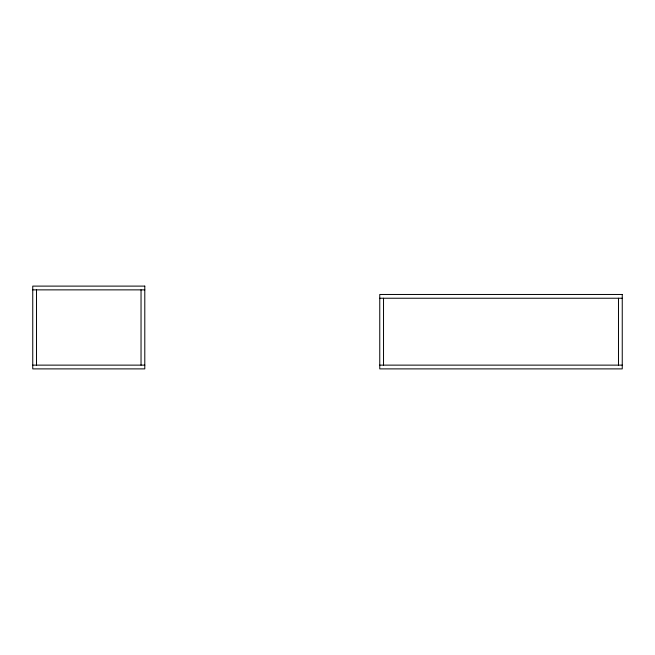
<?xml version="1.0" encoding="UTF-8"?>
<svg xmlns="http://www.w3.org/2000/svg" width="655" height="655" viewBox="0 0 655 655"><rect width="100%" height="100%" fill="white"/><g stroke="black" fill="none" stroke-linecap="round" stroke-linejoin="round"><path stroke-width="0.98" d="M32.75 289.87L144.796 289.87M379.761 298.238L622.25 298.238M32.75 365.13L144.796 365.13M379.761 365.13L622.25 365.13M618.484 298.238L618.484 365.13M383.527 298.238L383.527 365.13M141.038 289.87L141.038 365.13M36.516 289.87L36.516 365.13M144.796 286.112L32.75 286.112L32.75 368.888L144.796 368.888L144.796 286.112M622.25 294.472L379.761 294.472L379.761 368.888L622.25 368.888L622.25 294.472"/></g></svg>
